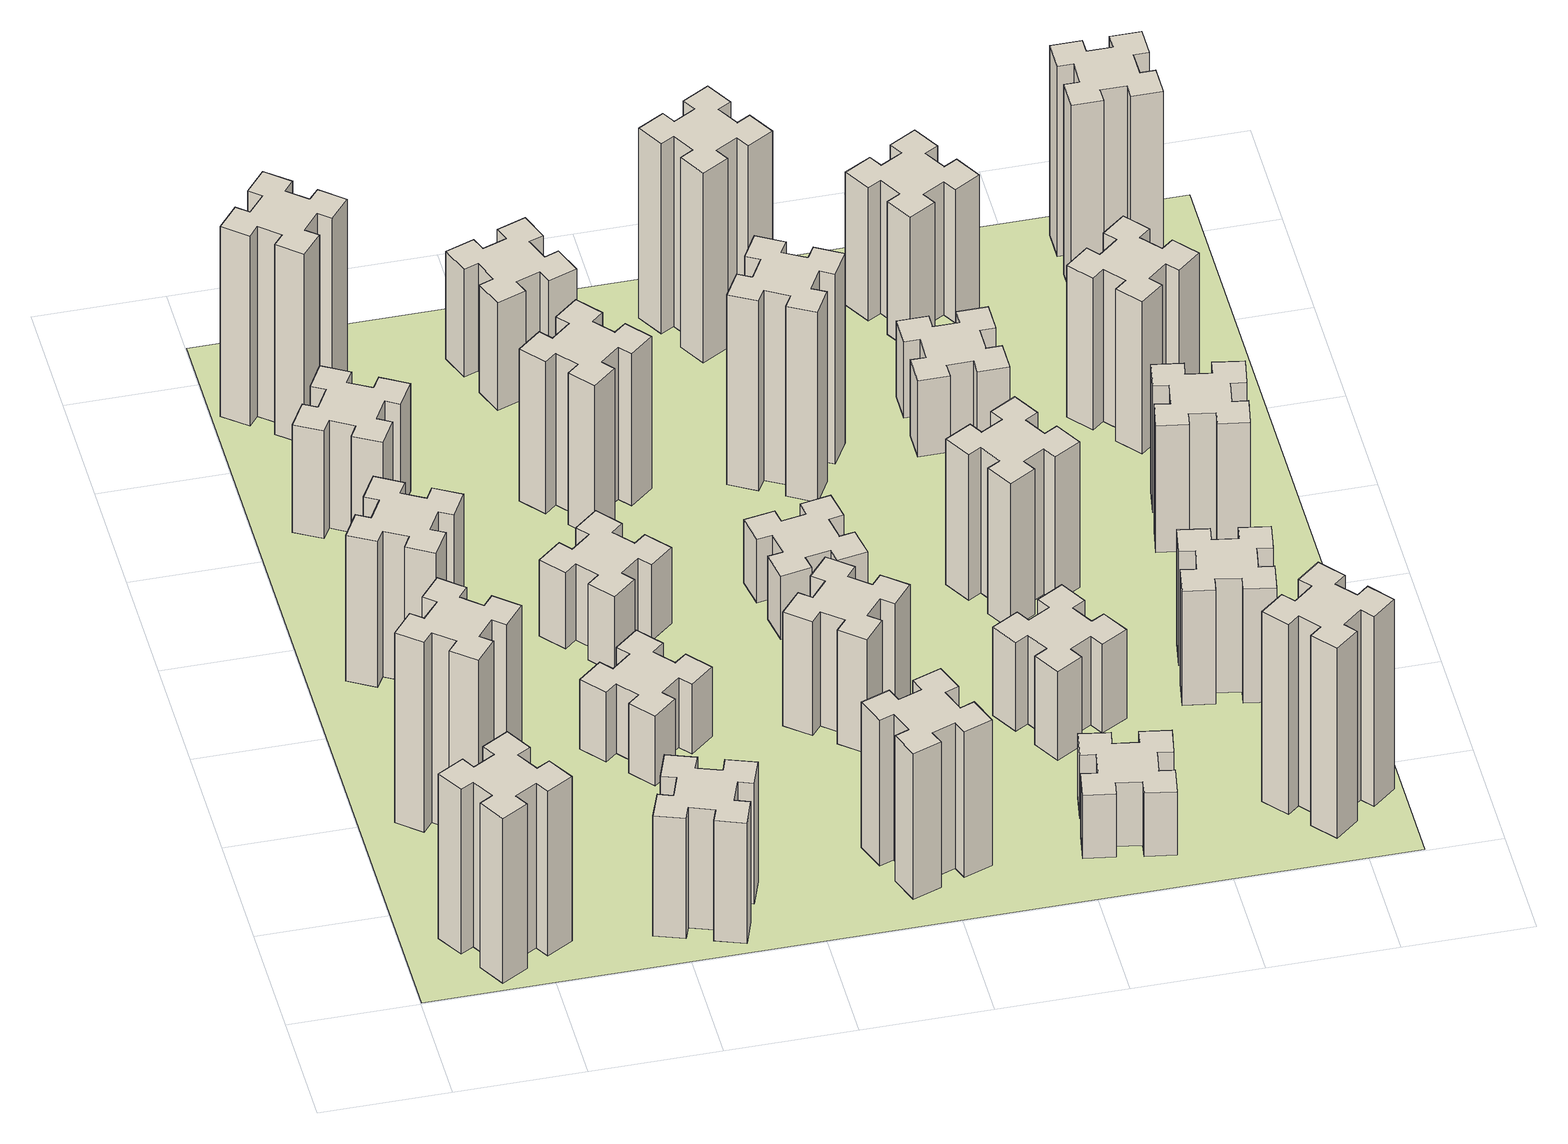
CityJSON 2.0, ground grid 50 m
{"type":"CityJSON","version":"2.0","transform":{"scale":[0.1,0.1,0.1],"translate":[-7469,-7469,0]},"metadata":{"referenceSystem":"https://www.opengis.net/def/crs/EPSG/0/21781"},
"CityObjects":{
"building1":{"type":"Building","attributes":{"class":"1000","function":"1000","usage":"1000","yearOfConstruction":2016,"roofType":"1000","measuredHeight":78,"storeysAboveGround":30,"storeysBelowGround":0},"geometry":[{"type":"Solid","lod":"1","boundaries":[[[[0,1,2,3,4,5,6,7,8,9,10,11,12,13,14,15,16,17,18,19]],[[17,16,20,21]],[[16,15,22,20]],[[15,14,23,22]],[[14,13,24,23]],[[13,12,25,24]],[[12,11,26,25]],[[11,10,27,26]],[[10,9,28,27]],[[9,8,29,28]],[[8,7,30,29]],[[7,6,31,30]],[[6,5,32,31]],[[5,4,33,32]],[[4,3,34,33]],[[3,2,35,34]],[[2,1,36,35]],[[1,0,37,36]],[[0,19,38,37]],[[19,18,39,38]],[[18,17,21,39]],[[24,25,26,27,28,29,30,31,32,33,34,35,36,37,38,39,21,20,22,23]]]]}]},
"building2":{"type":"Building","attributes":{"class":"1000","function":"1000","usage":"1000","yearOfConstruction":2016,"roofType":"1000","measuredHeight":90,"storeysAboveGround":30,"storeysBelowGround":0},"geometry":[{"type":"Solid","lod":"1","boundaries":[[[[40,41,42,43,44,45,46,47,48,49,50,51,52,53,54,55,56,57,58,59]],[[57,56,60,61]],[[56,55,62,60]],[[55,54,63,62]],[[54,53,64,63]],[[53,52,65,64]],[[52,51,66,65]],[[51,50,67,66]],[[50,49,68,67]],[[49,48,69,68]],[[48,47,70,69]],[[47,46,71,70]],[[46,45,72,71]],[[45,44,73,72]],[[44,43,74,73]],[[43,42,75,74]],[[42,41,76,75]],[[41,40,77,76]],[[40,59,78,77]],[[59,58,79,78]],[[58,57,61,79]],[[64,65,66,67,68,69,70,71,72,73,74,75,76,77,78,79,61,60,62,63]]]]}]},
"building3":{"type":"Building","attributes":{"class":"1000","function":"1000","usage":"1000","yearOfConstruction":2016,"roofType":"1000","measuredHeight":69,"storeysAboveGround":30,"storeysBelowGround":0},"geometry":[{"type":"Solid","lod":"1","boundaries":[[[[80,81,82,83,84,85,86,87,88,89,90,91,92,93,94,95,96,97,98,99]],[[97,96,100,101]],[[96,95,102,100]],[[95,94,103,102]],[[94,93,104,103]],[[93,92,105,104]],[[92,91,106,105]],[[91,90,107,106]],[[90,89,108,107]],[[89,88,109,108]],[[88,87,110,109]],[[87,86,111,110]],[[86,85,112,111]],[[85,84,113,112]],[[84,83,114,113]],[[83,82,115,114]],[[82,81,116,115]],[[81,80,117,116]],[[80,99,118,117]],[[99,98,119,118]],[[98,97,101,119]],[[104,105,106,107,108,109,110,111,112,113,114,115,116,117,118,119,101,100,102,103]]]]}]},
"building4":{"type":"Building","attributes":{"class":"1000","function":"1000","usage":"1000","yearOfConstruction":2016,"roofType":"1000","measuredHeight":51,"storeysAboveGround":30,"storeysBelowGround":0},"geometry":[{"type":"Solid","lod":"1","boundaries":[[[[120,121,122,123,124,125,126,127,128,129,130,131,132,133,134,135,136,137,138,139]],[[137,136,140,141]],[[136,135,142,140]],[[135,134,143,142]],[[134,133,144,143]],[[133,132,145,144]],[[132,131,146,145]],[[131,130,147,146]],[[130,129,148,147]],[[129,128,149,148]],[[128,127,150,149]],[[127,126,151,150]],[[126,125,152,151]],[[125,124,153,152]],[[124,123,154,153]],[[123,122,155,154]],[[122,121,156,155]],[[121,120,157,156]],[[120,139,158,157]],[[139,138,159,158]],[[138,137,141,159]],[[144,145,146,147,148,149,150,151,152,153,154,155,156,157,158,159,141,140,142,143]]]]}]},
"building5":{"type":"Building","attributes":{"class":"1000","function":"1000","usage":"1000","yearOfConstruction":2016,"roofType":"1000","measuredHeight":57,"storeysAboveGround":30,"storeysBelowGround":0},"geometry":[{"type":"Solid","lod":"1","boundaries":[[[[160,161,162,163,164,165,166,167,168,169,170,171,172,173,174,175,176,177,178,179]],[[177,176,180,181]],[[176,175,182,180]],[[175,174,183,182]],[[174,173,184,183]],[[173,172,185,184]],[[172,171,186,185]],[[171,170,187,186]],[[170,169,188,187]],[[169,168,189,188]],[[168,167,190,189]],[[167,166,191,190]],[[166,165,192,191]],[[165,164,193,192]],[[164,163,194,193]],[[163,162,195,194]],[[162,161,196,195]],[[161,160,197,196]],[[160,179,198,197]],[[179,178,199,198]],[[178,177,181,199]],[[184,185,186,187,188,189,190,191,192,193,194,195,196,197,198,199,181,180,182,183]]]]}]},
"building6":{"type":"Building","attributes":{"class":"1000","function":"1000","usage":"1000","yearOfConstruction":2016,"roofType":"1000","measuredHeight":90,"storeysAboveGround":30,"storeysBelowGround":0},"geometry":[{"type":"Solid","lod":"1","boundaries":[[[[200,201,202,203,204,205,206,207,208,209,210,211,212,213,214,215,216,217,218,219]],[[217,216,220,221]],[[216,215,222,220]],[[215,214,223,222]],[[214,213,224,223]],[[213,212,225,224]],[[212,211,226,225]],[[211,210,227,226]],[[210,209,228,227]],[[209,208,229,228]],[[208,207,230,229]],[[207,206,231,230]],[[206,205,232,231]],[[205,204,233,232]],[[204,203,234,233]],[[203,202,235,234]],[[202,201,236,235]],[[201,200,237,236]],[[200,219,238,237]],[[219,218,239,238]],[[218,217,221,239]],[[224,225,226,227,228,229,230,231,232,233,234,235,236,237,238,239,221,220,222,223]]]]}]},
"building7":{"type":"Building","attributes":{"class":"1000","function":"1000","usage":"1000","yearOfConstruction":2016,"roofType":"1000","measuredHeight":33,"storeysAboveGround":30,"storeysBelowGround":0},"geometry":[{"type":"Solid","lod":"1","boundaries":[[[[240,241,242,243,244,245,246,247,248,249,250,251,252,253,254,255,256,257,258,259]],[[257,256,260,261]],[[256,255,262,260]],[[255,254,263,262]],[[254,253,264,263]],[[253,252,265,264]],[[252,251,266,265]],[[251,250,267,266]],[[250,249,268,267]],[[249,248,269,268]],[[248,247,270,269]],[[247,246,271,270]],[[246,245,272,271]],[[245,244,273,272]],[[244,243,274,273]],[[243,242,275,274]],[[242,241,276,275]],[[241,240,277,276]],[[240,259,278,277]],[[259,258,279,278]],[[258,257,261,279]],[[264,265,266,267,268,269,270,271,272,273,274,275,276,277,278,279,261,260,262,263]]]]}]},
"building8":{"type":"Building","attributes":{"class":"1000","function":"1000","usage":"1000","yearOfConstruction":2016,"roofType":"1000","measuredHeight":36,"storeysAboveGround":30,"storeysBelowGround":0},"geometry":[{"type":"Solid","lod":"1","boundaries":[[[[280,281,282,283,284,285,286,287,288,289,290,291,292,293,294,295,296,297,298,299]],[[297,296,300,301]],[[296,295,302,300]],[[295,294,303,302]],[[294,293,304,303]],[[293,292,305,304]],[[292,291,306,305]],[[291,290,307,306]],[[290,289,308,307]],[[289,288,309,308]],[[288,287,310,309]],[[287,286,311,310]],[[286,285,312,311]],[[285,284,313,312]],[[284,283,314,313]],[[283,282,315,314]],[[282,281,316,315]],[[281,280,317,316]],[[280,299,318,317]],[[299,298,319,318]],[[298,297,301,319]],[[304,305,306,307,308,309,310,311,312,313,314,315,316,317,318,319,301,300,302,303]]]]}]},
"building9":{"type":"Building","attributes":{"class":"1000","function":"1000","usage":"1000","yearOfConstruction":2016,"roofType":"1000","measuredHeight":72,"storeysAboveGround":30,"storeysBelowGround":0},"geometry":[{"type":"Solid","lod":"1","boundaries":[[[[320,321,322,323,324,325,326,327,328,329,330,331,332,333,334,335,336,337,338,339]],[[337,336,340,341]],[[336,335,342,340]],[[335,334,343,342]],[[334,333,344,343]],[[333,332,345,344]],[[332,331,346,345]],[[331,330,347,346]],[[330,329,348,347]],[[329,328,349,348]],[[328,327,350,349]],[[327,326,351,350]],[[326,325,352,351]],[[325,324,353,352]],[[324,323,354,353]],[[323,322,355,354]],[[322,321,356,355]],[[321,320,357,356]],[[320,339,358,357]],[[339,338,359,358]],[[338,337,341,359]],[[344,345,346,347,348,349,350,351,352,353,354,355,356,357,358,359,341,340,342,343]]]]}]},
"building10":{"type":"Building","attributes":{"class":"1000","function":"1000","usage":"1000","yearOfConstruction":2016,"roofType":"1000","measuredHeight":69,"storeysAboveGround":30,"storeysBelowGround":0},"geometry":[{"type":"Solid","lod":"1","boundaries":[[[[360,361,362,363,364,365,366,367,368,369,370,371,372,373,374,375,376,377,378,379]],[[377,376,380,381]],[[376,375,382,380]],[[375,374,383,382]],[[374,373,384,383]],[[373,372,385,384]],[[372,371,386,385]],[[371,370,387,386]],[[370,369,388,387]],[[369,368,389,388]],[[368,367,390,389]],[[367,366,391,390]],[[366,365,392,391]],[[365,364,393,392]],[[364,363,394,393]],[[363,362,395,394]],[[362,361,396,395]],[[361,360,397,396]],[[360,379,398,397]],[[379,378,399,398]],[[378,377,381,399]],[[384,385,386,387,388,389,390,391,392,393,394,395,396,397,398,399,381,380,382,383]]]]}]},
"building11":{"type":"Building","attributes":{"class":"1000","function":"1000","usage":"1000","yearOfConstruction":2016,"roofType":"1000","measuredHeight":51,"storeysAboveGround":30,"storeysBelowGround":0},"geometry":[{"type":"Solid","lod":"1","boundaries":[[[[400,401,402,403,404,405,406,407,408,409,410,411,412,413,414,415,416,417,418,419]],[[417,416,420,421]],[[416,415,422,420]],[[415,414,423,422]],[[414,413,424,423]],[[413,412,425,424]],[[412,411,426,425]],[[411,410,427,426]],[[410,409,428,427]],[[409,408,429,428]],[[408,407,430,429]],[[407,406,431,430]],[[406,405,432,431]],[[405,404,433,432]],[[404,403,434,433]],[[403,402,435,434]],[[402,401,436,435]],[[401,400,437,436]],[[400,419,438,437]],[[419,418,439,438]],[[418,417,421,439]],[[424,425,426,427,428,429,430,431,432,433,434,435,436,437,438,439,421,420,422,423]]]]}]},
"building12":{"type":"Building","attributes":{"class":"1000","function":"1000","usage":"1000","yearOfConstruction":2016,"roofType":"1000","measuredHeight":54,"storeysAboveGround":30,"storeysBelowGround":0},"geometry":[{"type":"Solid","lod":"1","boundaries":[[[[440,441,442,443,444,445,446,447,448,449,450,451,452,453,454,455,456,457,458,459]],[[457,456,460,461]],[[456,455,462,460]],[[455,454,463,462]],[[454,453,464,463]],[[453,452,465,464]],[[452,451,466,465]],[[451,450,467,466]],[[450,449,468,467]],[[449,448,469,468]],[[448,447,470,469]],[[447,446,471,470]],[[446,445,472,471]],[[445,444,473,472]],[[444,443,474,473]],[[443,442,475,474]],[[442,441,476,475]],[[441,440,477,476]],[[440,459,478,477]],[[459,458,479,478]],[[458,457,461,479]],[[464,465,466,467,468,469,470,471,472,473,474,475,476,477,478,479,461,460,462,463]]]]}]},
"building13":{"type":"Building","attributes":{"class":"1000","function":"1000","usage":"1000","yearOfConstruction":2016,"roofType":"1000","measuredHeight":30,"storeysAboveGround":30,"storeysBelowGround":0},"geometry":[{"type":"Solid","lod":"1","boundaries":[[[[480,481,482,483,484,485,486,487,488,489,490,491,492,493,494,495,496,497,498,499]],[[497,496,500,501]],[[496,495,502,500]],[[495,494,503,502]],[[494,493,504,503]],[[493,492,505,504]],[[492,491,506,505]],[[491,490,507,506]],[[490,489,508,507]],[[489,488,509,508]],[[488,487,510,509]],[[487,486,511,510]],[[486,485,512,511]],[[485,484,513,512]],[[484,483,514,513]],[[483,482,515,514]],[[482,481,516,515]],[[481,480,517,516]],[[480,499,518,517]],[[499,498,519,518]],[[498,497,501,519]],[[504,505,506,507,508,509,510,511,512,513,514,515,516,517,518,519,501,500,502,503]]]]}]},
"building14":{"type":"Building","attributes":{"class":"1000","function":"1000","usage":"1000","yearOfConstruction":2016,"roofType":"1000","measuredHeight":90,"storeysAboveGround":30,"storeysBelowGround":0},"geometry":[{"type":"Solid","lod":"1","boundaries":[[[[520,521,522,523,524,525,526,527,528,529,530,531,532,533,534,535,536,537,538,539]],[[537,536,540,541]],[[536,535,542,540]],[[535,534,543,542]],[[534,533,544,543]],[[533,532,545,544]],[[532,531,546,545]],[[531,530,547,546]],[[530,529,548,547]],[[529,528,549,548]],[[528,527,550,549]],[[527,526,551,550]],[[526,525,552,551]],[[525,524,553,552]],[[524,523,554,553]],[[523,522,555,554]],[[522,521,556,555]],[[521,520,557,556]],[[520,539,558,557]],[[539,538,559,558]],[[538,537,541,559]],[[544,545,546,547,548,549,550,551,552,553,554,555,556,557,558,559,541,540,542,543]]]]}]},
"building15":{"type":"Building","attributes":{"class":"1000","function":"1000","usage":"1000","yearOfConstruction":2016,"roofType":"1000","measuredHeight":30,"storeysAboveGround":30,"storeysBelowGround":0},"geometry":[{"type":"Solid","lod":"1","boundaries":[[[[560,561,562,563,564,565,566,567,568,569,570,571,572,573,574,575,576,577,578,579]],[[577,576,580,581]],[[576,575,582,580]],[[575,574,583,582]],[[574,573,584,583]],[[573,572,585,584]],[[572,571,586,585]],[[571,570,587,586]],[[570,569,588,587]],[[569,568,589,588]],[[568,567,590,589]],[[567,566,591,590]],[[566,565,592,591]],[[565,564,593,592]],[[564,563,594,593]],[[563,562,595,594]],[[562,561,596,595]],[[561,560,597,596]],[[560,579,598,597]],[[579,578,599,598]],[[578,577,581,599]],[[584,585,586,587,588,589,590,591,592,593,594,595,596,597,598,599,581,580,582,583]]]]}]},
"building16":{"type":"Building","attributes":{"class":"1000","function":"1000","usage":"1000","yearOfConstruction":2016,"roofType":"1000","measuredHeight":90,"storeysAboveGround":30,"storeysBelowGround":0},"geometry":[{"type":"Solid","lod":"1","boundaries":[[[[600,601,602,603,604,605,606,607,608,609,610,611,612,613,614,615,616,617,618,619]],[[617,616,620,621]],[[616,615,622,620]],[[615,614,623,622]],[[614,613,624,623]],[[613,612,625,624]],[[612,611,626,625]],[[611,610,627,626]],[[610,609,628,627]],[[609,608,629,628]],[[608,607,630,629]],[[607,606,631,630]],[[606,605,632,631]],[[605,604,633,632]],[[604,603,634,633]],[[603,602,635,634]],[[602,601,636,635]],[[601,600,637,636]],[[600,619,638,637]],[[619,618,639,638]],[[618,617,621,639]],[[624,625,626,627,628,629,630,631,632,633,634,635,636,637,638,639,621,620,622,623]]]]}]},
"building17":{"type":"Building","attributes":{"class":"1000","function":"1000","usage":"1000","yearOfConstruction":2016,"roofType":"1000","measuredHeight":42,"storeysAboveGround":30,"storeysBelowGround":0},"geometry":[{"type":"Solid","lod":"1","boundaries":[[[[640,641,642,643,644,645,646,647,648,649,650,651,652,653,654,655,656,657,658,659]],[[657,656,660,661]],[[656,655,662,660]],[[655,654,663,662]],[[654,653,664,663]],[[653,652,665,664]],[[652,651,666,665]],[[651,650,667,666]],[[650,649,668,667]],[[649,648,669,668]],[[648,647,670,669]],[[647,646,671,670]],[[646,645,672,671]],[[645,644,673,672]],[[644,643,674,673]],[[643,642,675,674]],[[642,641,676,675]],[[641,640,677,676]],[[640,659,678,677]],[[659,658,679,678]],[[658,657,661,679]],[[664,665,666,667,668,669,670,671,672,673,674,675,676,677,678,679,661,660,662,663]]]]}]},
"building18":{"type":"Building","attributes":{"class":"1000","function":"1000","usage":"1000","yearOfConstruction":2016,"roofType":"1000","measuredHeight":69,"storeysAboveGround":30,"storeysBelowGround":0},"geometry":[{"type":"Solid","lod":"1","boundaries":[[[[680,681,682,683,684,685,686,687,688,689,690,691,692,693,694,695,696,697,698,699]],[[697,696,700,701]],[[696,695,702,700]],[[695,694,703,702]],[[694,693,704,703]],[[693,692,705,704]],[[692,691,706,705]],[[691,690,707,706]],[[690,689,708,707]],[[689,688,709,708]],[[688,687,710,709]],[[687,686,711,710]],[[686,685,712,711]],[[685,684,713,712]],[[684,683,714,713]],[[683,682,715,714]],[[682,681,716,715]],[[681,680,717,716]],[[680,699,718,717]],[[699,698,719,718]],[[698,697,701,719]],[[704,705,706,707,708,709,710,711,712,713,714,715,716,717,718,719,701,700,702,703]]]]}]},
"building19":{"type":"Building","attributes":{"class":"1000","function":"1000","usage":"1000","yearOfConstruction":2016,"roofType":"1000","measuredHeight":36,"storeysAboveGround":30,"storeysBelowGround":0},"geometry":[{"type":"Solid","lod":"1","boundaries":[[[[720,721,722,723,724,725,726,727,728,729,730,731,732,733,734,735,736,737,738,739]],[[737,736,740,741]],[[736,735,742,740]],[[735,734,743,742]],[[734,733,744,743]],[[733,732,745,744]],[[732,731,746,745]],[[731,730,747,746]],[[730,729,748,747]],[[729,728,749,748]],[[728,727,750,749]],[[727,726,751,750]],[[726,725,752,751]],[[725,724,753,752]],[[724,723,754,753]],[[723,722,755,754]],[[722,721,756,755]],[[721,720,757,756]],[[720,739,758,757]],[[739,738,759,758]],[[738,737,741,759]],[[744,745,746,747,748,749,750,751,752,753,754,755,756,757,758,759,741,740,742,743]]]]}]},
"building20":{"type":"Building","attributes":{"class":"1000","function":"1000","usage":"1000","yearOfConstruction":2016,"roofType":"1000","measuredHeight":90,"storeysAboveGround":30,"storeysBelowGround":0},"geometry":[{"type":"Solid","lod":"1","boundaries":[[[[760,761,762,763,764,765,766,767,768,769,770,771,772,773,774,775,776,777,778,779]],[[777,776,780,781]],[[776,775,782,780]],[[775,774,783,782]],[[774,773,784,783]],[[773,772,785,784]],[[772,771,786,785]],[[771,770,787,786]],[[770,769,788,787]],[[769,768,789,788]],[[768,767,790,789]],[[767,766,791,790]],[[766,765,792,791]],[[765,764,793,792]],[[764,763,794,793]],[[763,762,795,794]],[[762,761,796,795]],[[761,760,797,796]],[[760,779,798,797]],[[779,778,799,798]],[[778,777,781,799]],[[784,785,786,787,788,789,790,791,792,793,794,795,796,797,798,799,781,780,782,783]]]]}]},
"building21":{"type":"Building","attributes":{"class":"1000","function":"1000","usage":"1000","yearOfConstruction":2016,"roofType":"1000","measuredHeight":54,"storeysAboveGround":30,"storeysBelowGround":0},"geometry":[{"type":"Solid","lod":"1","boundaries":[[[[800,801,802,803,804,805,806,807,808,809,810,811,812,813,814,815,816,817,818,819]],[[817,816,820,821]],[[816,815,822,820]],[[815,814,823,822]],[[814,813,824,823]],[[813,812,825,824]],[[812,811,826,825]],[[811,810,827,826]],[[810,809,828,827]],[[809,808,829,828]],[[808,807,830,829]],[[807,806,831,830]],[[806,805,832,831]],[[805,804,833,832]],[[804,803,834,833]],[[803,802,835,834]],[[802,801,836,835]],[[801,800,837,836]],[[800,819,838,837]],[[819,818,839,838]],[[818,817,821,839]],[[824,825,826,827,828,829,830,831,832,833,834,835,836,837,838,839,821,820,822,823]]]]}]},
"building22":{"type":"Building","attributes":{"class":"1000","function":"1000","usage":"1000","yearOfConstruction":2016,"roofType":"1000","measuredHeight":63,"storeysAboveGround":30,"storeysBelowGround":0},"geometry":[{"type":"Solid","lod":"1","boundaries":[[[[840,841,842,843,844,845,846,847,848,849,850,851,852,853,854,855,856,857,858,859]],[[857,856,860,861]],[[856,855,862,860]],[[855,854,863,862]],[[854,853,864,863]],[[853,852,865,864]],[[852,851,866,865]],[[851,850,867,866]],[[850,849,868,867]],[[849,848,869,868]],[[848,847,870,869]],[[847,846,871,870]],[[846,845,872,871]],[[845,844,873,872]],[[844,843,874,873]],[[843,842,875,874]],[[842,841,876,875]],[[841,840,877,876]],[[840,859,878,877]],[[859,858,879,878]],[[858,857,861,879]],[[864,865,866,867,868,869,870,871,872,873,874,875,876,877,878,879,861,860,862,863]]]]}]},
"building23":{"type":"Building","attributes":{"class":"1000","function":"1000","usage":"1000","yearOfConstruction":2016,"roofType":"1000","measuredHeight":60,"storeysAboveGround":30,"storeysBelowGround":0},"geometry":[{"type":"Solid","lod":"1","boundaries":[[[[880,881,882,883,884,885,886,887,888,889,890,891,892,893,894,895,896,897,898,899]],[[897,896,900,901]],[[896,895,902,900]],[[895,894,903,902]],[[894,893,904,903]],[[893,892,905,904]],[[892,891,906,905]],[[891,890,907,906]],[[890,889,908,907]],[[889,888,909,908]],[[888,887,910,909]],[[887,886,911,910]],[[886,885,912,911]],[[885,884,913,912]],[[884,883,914,913]],[[883,882,915,914]],[[882,881,916,915]],[[881,880,917,916]],[[880,899,918,917]],[[899,898,919,918]],[[898,897,901,919]],[[904,905,906,907,908,909,910,911,912,913,914,915,916,917,918,919,901,900,902,903]]]]}]},
"building24":{"type":"Building","attributes":{"class":"1000","function":"1000","usage":"1000","yearOfConstruction":2016,"roofType":"1000","measuredHeight":72,"storeysAboveGround":30,"storeysBelowGround":0},"geometry":[{"type":"Solid","lod":"1","boundaries":[[[[920,921,922,923,924,925,926,927,928,929,930,931,932,933,934,935,936,937,938,939]],[[937,936,940,941]],[[936,935,942,940]],[[935,934,943,942]],[[934,933,944,943]],[[933,932,945,944]],[[932,931,946,945]],[[931,930,947,946]],[[930,929,948,947]],[[929,928,949,948]],[[928,927,950,949]],[[927,926,951,950]],[[926,925,952,951]],[[925,924,953,952]],[[924,923,954,953]],[[923,922,955,954]],[[922,921,956,955]],[[921,920,957,956]],[[920,939,958,957]],[[939,938,959,958]],[[938,937,941,959]],[[944,945,946,947,948,949,950,951,952,953,954,955,956,957,958,959,941,940,942,943]]]]}]},
"building25":{"type":"Building","attributes":{"class":"1000","function":"1000","usage":"1000","yearOfConstruction":2016,"roofType":"1000","measuredHeight":90,"storeysAboveGround":30,"storeysBelowGround":0},"geometry":[{"type":"Solid","lod":"1","boundaries":[[[[960,961,962,963,964,965,966,967,968,969,970,971,972,973,974,975,976,977,978,979]],[[977,976,980,981]],[[976,975,982,980]],[[975,974,983,982]],[[974,973,984,983]],[[973,972,985,984]],[[972,971,986,985]],[[971,970,987,986]],[[970,969,988,987]],[[969,968,989,988]],[[968,967,990,989]],[[967,966,991,990]],[[966,965,992,991]],[[965,964,993,992]],[[964,963,994,993]],[[963,962,995,994]],[[962,961,996,995]],[[961,960,997,996]],[[960,979,998,997]],[[979,978,999,998]],[[978,977,981,999]],[[984,985,986,987,988,989,990,991,992,993,994,995,996,997,998,999,981,980,982,983]]]]}]},
"landuse1":{"type":"LandUse","attributes":{"name":"plot1","function":"1010"},"geometry":[{"type":"MultiSurface","lod":"1","boundaries":[[[1000,1001,1002,1003]]]}]}
},
"vertices":[
[255,264,0],[305,177,0],[253,147,0],[313,43,0],[417,103,0],[387,155,0],[474,205,0],[504,153,0],[608,213,0],[548,317,0],[496,287,0],[446,374,0],[498,404,0],[438,508,0],[334,448,0],[364,396,0],[277,346,0],[247,398,0],[143,338,0],[203,234,0],[277,346,780],[247,398,780],[364,396,780],[334,448,780],[438,508,780],[498,404,780],[446,374,780],[496,287,780],[548,317,780],[608,213,780],[504,153,780],[474,205,780],[387,155,780],[417,103,780],[313,43,780],[253,147,780],[305,177,780],[255,264,780],[203,234,780],[143,338,780],
[484,1067,0],[408,1132,0],[446,1178,0],[354,1255,0],[277,1163,0],[323,1124,0],[259,1048,0],[213,1086,0],[136,994,0],[228,917,0],[266,963,0],[343,899,0],[304,853,0],[396,776,0],[473,868,0],[427,906,0],[492,983,0],[538,944,0],[615,1036,0],[523,1113,0],[492,983,900],[538,944,900],[427,906,900],[473,868,900],[396,776,900],[304,853,900],[343,899,900],[266,963,900],[228,917,900],[136,994,900],[213,1086,900],[259,1048,900],[323,1124,900],[277,1163,900],[354,1255,900],[446,1178,900],[408,1132,900],[484,1067,900],[523,1113,900],[615,1036,900],
[474,1926,0],[387,1976,0],[417,2028,0],[313,2088,0],[253,1984,0],[305,1954,0],[255,1867,0],[203,1897,0],[143,1793,0],[247,1733,0],[277,1785,0],[364,1735,0],[334,1683,0],[438,1623,0],[498,1727,0],[446,1757,0],[496,1844,0],[548,1814,0],[608,1918,0],[504,1978,0],[496,1844,690],[548,1814,690],[446,1757,690],[498,1727,690],[438,1623,690],[334,1683,690],[364,1735,690],[277,1785,690],[247,1733,690],[143,1793,690],[203,1897,690],[255,1867,690],[305,1954,690],[253,1984,690],[313,2088,690],[417,2028,690],[387,1976,690],[474,1926,690],[504,1978,690],[608,1918,690],
[446,2597,0],[496,2684,0],[548,2654,0],[608,2758,0],[504,2818,0],[474,2766,0],[387,2816,0],[417,2868,0],[313,2928,0],[253,2824,0],[305,2794,0],[255,2707,0],[203,2737,0],[143,2633,0],[247,2573,0],[277,2625,0],[364,2575,0],[334,2523,0],[438,2463,0],[498,2567,0],[364,2575,510],[334,2523,510],[277,2625,510],[247,2573,510],[143,2633,510],[203,2737,510],[255,2707,510],[305,2794,510],[253,2824,510],[313,2928,510],[417,2868,510],[387,2816,510],[474,2766,510],[504,2818,510],[608,2758,510],[548,2654,510],[496,2684,510],[446,2597,510],[498,2567,510],[438,2463,510],
[1029,360,0],[995,266,0],[939,287,0],[897,174,0],[1010,133,0],[1031,189,0],[1125,155,0],[1104,99,0],[1217,57,0],[1258,170,0],[1202,191,0],[1236,285,0],[1292,264,0],[1333,377,0],[1220,418,0],[1200,362,0],[1106,396,0],[1127,452,0],[1014,493,0],[973,380,0],[1106,396,570],[1127,452,570],[1200,362,570],[1220,418,570],[1333,377,570],[1292,264,570],[1236,285,570],[1202,191,570],[1258,170,570],[1217,57,570],[1104,99,570],[1125,155,570],[1031,189,570],[1010,133,570],[897,174,570],[939,287,570],[995,266,570],[1029,360,570],[973,380,570],[1014,493,570],
[384,3387,0],[308,3452,0],[346,3498,0],[254,3575,0],[177,3483,0],[223,3444,0],[159,3368,0],[113,3406,0],[36,3314,0],[128,3237,0],[166,3283,0],[243,3219,0],[204,3173,0],[296,3096,0],[373,3188,0],[327,3226,0],[392,3303,0],[438,3264,0],[515,3356,0],[423,3433,0],[392,3303,900],[438,3264,900],[327,3226,900],[373,3188,900],[296,3096,900],[204,3173,900],[243,3219,900],[166,3283,900],[128,3237,900],[36,3314,900],[113,3406,900],[159,3368,900],[223,3444,900],[177,3483,900],[254,3575,900],[346,3498,900],[308,3452,900],[384,3387,900],[423,3433,900],[515,3356,900],
[1083,1332,0],[1006,1267,0],[968,1313,0],[876,1236,0],[953,1144,0],[999,1183,0],[1063,1106,0],[1017,1068,0],[1094,976,0],[1186,1053,0],[1148,1099,0],[1224,1163,0],[1263,1117,0],[1355,1194,0],[1278,1286,0],[1232,1248,0],[1167,1324,0],[1213,1363,0],[1136,1455,0],[1044,1378,0],[1167,1324,330],[1213,1363,330],[1232,1248,330],[1278,1286,330],[1355,1194,330],[1263,1117,330],[1224,1163,330],[1148,1099,330],[1186,1053,330],[1094,976,330],[1017,1068,330],[1063,1106,330],[999,1183,330],[953,1144,330],[876,1236,330],[968,1313,330],[1006,1267,330],[1083,1332,330],[1044,1378,330],[1136,1455,330],
[1083,1972,0],[1006,1907,0],[968,1953,0],[876,1876,0],[953,1784,0],[999,1823,0],[1063,1746,0],[1017,1708,0],[1094,1616,0],[1186,1693,0],[1148,1739,0],[1224,1803,0],[1263,1757,0],[1355,1834,0],[1278,1926,0],[1232,1888,0],[1167,1964,0],[1213,2003,0],[1136,2095,0],[1044,2018,0],[1167,1964,360],[1213,2003,360],[1232,1888,360],[1278,1926,360],[1355,1834,360],[1263,1757,360],[1224,1803,360],[1148,1739,360],[1186,1693,360],[1094,1616,360],[1017,1708,360],[1063,1746,360],[999,1823,360],[953,1784,360],[876,1876,360],[968,1953,360],[1006,1907,360],[1083,1972,360],[1044,2018,360],[1136,2095,360],
[1099,2563,0],[1163,2486,0],[1117,2448,0],[1194,2356,0],[1286,2433,0],[1248,2479,0],[1324,2543,0],[1363,2497,0],[1455,2574,0],[1378,2666,0],[1332,2628,0],[1267,2704,0],[1313,2743,0],[1236,2835,0],[1144,2758,0],[1183,2712,0],[1106,2647,0],[1068,2693,0],[976,2616,0],[1053,2524,0],[1106,2647,720],[1068,2693,720],[1183,2712,720],[1144,2758,720],[1236,2835,720],[1313,2743,720],[1267,2704,720],[1332,2628,720],[1378,2666,720],[1455,2574,720],[1363,2497,720],[1324,2543,720],[1248,2479,720],[1286,2433,720],[1194,2356,720],[1117,2448,720],[1163,2486,720],[1099,2563,720],[1053,2524,720],[976,2616,720],
[1965,496,0],[1871,462,0],[1850,518,0],[1737,477,0],[1779,364,0],[1835,385,0],[1869,291,0],[1813,270,0],[1854,157,0],[1967,199,0],[1946,255,0],[2040,289,0],[2060,233,0],[2173,274,0],[2132,387,0],[2076,366,0],[2042,460,0],[2098,480,0],[2057,593,0],[1944,552,0],[2042,460,690],[2098,480,690],[2076,366,690],[2132,387,690],[2173,274,690],[2060,233,690],[2040,289,690],[1946,255,690],[1967,199,690],[1854,157,690],[1813,270,690],[1869,291,690],[1835,385,690],[1779,364,690],[1737,477,690],[1850,518,690],[1871,462,690],[1965,496,690],[1944,552,690],[2057,593,690],
[1125,3456,0],[1031,3422,0],[1010,3478,0],[897,3437,0],[939,3324,0],[995,3345,0],[1029,3251,0],[973,3230,0],[1014,3117,0],[1127,3159,0],[1106,3215,0],[1200,3249,0],[1220,3193,0],[1333,3234,0],[1292,3347,0],[1236,3326,0],[1202,3420,0],[1258,3440,0],[1217,3553,0],[1104,3512,0],[1202,3420,510],[1258,3440,510],[1236,3326,510],[1292,3347,510],[1333,3234,510],[1220,3193,510],[1200,3249,510],[1106,3215,510],[1127,3159,510],[1014,3117,510],[973,3230,510],[1029,3251,510],[995,3345,510],[939,3324,510],[897,3437,510],[1010,3478,510],[1031,3422,510],[1125,3456,510],[1104,3512,510],[1217,3553,510],
[1746,1163,0],[1823,1099,0],[1784,1053,0],[1876,976,0],[1953,1068,0],[1907,1106,0],[1972,1183,0],[2018,1144,0],[2095,1236,0],[2003,1313,0],[1964,1267,0],[1888,1332,0],[1926,1378,0],[1834,1455,0],[1757,1363,0],[1803,1324,0],[1739,1248,0],[1693,1286,0],[1616,1194,0],[1708,1117,0],[1739,1248,540],[1693,1286,540],[1803,1324,540],[1757,1363,540],[1834,1455,540],[1926,1378,540],[1888,1332,540],[1964,1267,540],[2003,1313,540],[2095,1236,540],[2018,1144,540],[1972,1183,540],[1907,1106,540],[1953,1068,540],[1876,976,540],[1784,1053,540],[1823,1099,540],[1746,1163,540],[1708,1117,540],[1616,1194,540],
[1885,1972,0],[1787,1955,0],[1777,2014,0],[1658,1993,0],[1679,1875,0],[1738,1885,0],[1756,1787,0],[1697,1777,0],[1717,1658,0],[1836,1679,0],[1825,1738,0],[1924,1756,0],[1934,1697,0],[2052,1717,0],[2031,1836,0],[1972,1825,0],[1955,1924,0],[2014,1934,0],[1993,2052,0],[1875,2031,0],[1955,1924,300],[2014,1934,300],[1972,1825,300],[2031,1836,300],[2052,1717,300],[1934,1697,300],[1924,1756,300],[1825,1738,300],[1836,1679,300],[1717,1658,300],[1697,1777,300],[1756,1787,300],[1738,1885,300],[1679,1875,300],[1658,1993,300],[1777,2014,300],[1787,1955,300],[1885,1972,300],[1875,2031,300],[1993,2052,300],
[2026,2497,0],[2076,2584,0],[2128,2554,0],[2188,2658,0],[2084,2718,0],[2054,2666,0],[1967,2716,0],[1997,2768,0],[1893,2828,0],[1833,2724,0],[1885,2694,0],[1835,2607,0],[1783,2637,0],[1723,2533,0],[1827,2473,0],[1857,2525,0],[1944,2475,0],[1914,2423,0],[2018,2363,0],[2078,2467,0],[1944,2475,900],[1914,2423,900],[1857,2525,900],[1827,2473,900],[1723,2533,900],[1783,2637,900],[1835,2607,900],[1885,2694,900],[1833,2724,900],[1893,2828,900],[1997,2768,900],[1967,2716,900],[2054,2666,900],[2084,2718,900],[2188,2658,900],[2128,2554,900],[2076,2584,900],[2026,2497,900],[2078,2467,900],[2018,2363,900],
[2596,444,0],[2578,345,0],[2519,356,0],[2498,237,0],[2617,217,0],[2627,276,0],[2725,258,0],[2715,199,0],[2833,178,0],[2854,297,0],[2795,307,0],[2812,405,0],[2871,395,0],[2892,513,0],[2774,534,0],[2764,475,0],[2665,492,0],[2676,551,0],[2557,572,0],[2537,454,0],[2665,492,300],[2676,551,300],[2764,475,300],[2774,534,300],[2892,513,300],[2871,395,300],[2812,405,300],[2795,307,300],[2854,297,300],[2833,178,300],[2715,199,300],[2725,258,300],[2627,276,300],[2617,217,300],[2498,237,300],[2519,356,300],[2578,345,300],[2596,444,300],[2537,454,300],[2557,572,300],
[1844,3556,0],[1757,3506,0],[1727,3558,0],[1623,3498,0],[1683,3394,0],[1735,3424,0],[1785,3337,0],[1733,3307,0],[1793,3203,0],[1897,3263,0],[1867,3315,0],[1954,3365,0],[1984,3313,0],[2088,3373,0],[2028,3477,0],[1976,3447,0],[1926,3534,0],[1978,3564,0],[1918,3668,0],[1814,3608,0],[1926,3534,900],[1978,3564,900],[1976,3447,900],[2028,3477,900],[2088,3373,900],[1984,3313,900],[1954,3365,900],[1867,3315,900],[1897,3263,900],[1793,3203,900],[1733,3307,900],[1785,3337,900],[1735,3424,900],[1683,3394,900],[1623,3498,900],[1727,3558,900],[1757,3506,900],[1844,3556,900],[1814,3608,900],[1918,3668,900],
[2716,1027,0],[2666,1114,0],[2718,1144,0],[2658,1248,0],[2554,1188,0],[2584,1136,0],[2497,1086,0],[2467,1138,0],[2363,1078,0],[2423,974,0],[2475,1004,0],[2525,917,0],[2473,887,0],[2533,783,0],[2637,843,0],[2607,895,0],[2694,945,0],[2724,893,0],[2828,953,0],[2768,1057,0],[2694,945,420],[2724,893,420],[2607,895,420],[2637,843,420],[2533,783,420],[2473,887,420],[2525,917,420],[2475,1004,420],[2423,974,420],[2363,1078,420],[2467,1138,420],[2497,1086,420],[2584,1136,420],[2554,1188,420],[2658,1248,420],[2718,1144,420],[2666,1114,420],[2716,1027,420],[2768,1057,420],[2828,953,420],
[2475,1744,0],[2525,1657,0],[2473,1627,0],[2533,1523,0],[2637,1583,0],[2607,1635,0],[2694,1685,0],[2724,1633,0],[2828,1693,0],[2768,1797,0],[2716,1767,0],[2666,1854,0],[2718,1884,0],[2658,1988,0],[2554,1928,0],[2584,1876,0],[2497,1826,0],[2467,1878,0],[2363,1818,0],[2423,1714,0],[2497,1826,690],[2467,1878,690],[2584,1876,690],[2554,1928,690],[2658,1988,690],[2718,1884,690],[2666,1854,690],[2716,1767,690],[2768,1797,690],[2828,1693,690],[2724,1633,690],[2694,1685,690],[2607,1635,690],[2637,1583,690],[2533,1523,690],[2473,1627,690],[2525,1657,690],[2475,1744,690],[2423,1714,690],[2363,1818,690],
[2645,2805,0],[2545,2805,0],[2545,2865,0],[2425,2865,0],[2425,2745,0],[2485,2745,0],[2485,2645,0],[2425,2645,0],[2425,2525,0],[2545,2525,0],[2545,2585,0],[2645,2585,0],[2645,2525,0],[2765,2525,0],[2765,2645,0],[2705,2645,0],[2705,2745,0],[2765,2745,0],[2765,2865,0],[2645,2865,0],[2705,2745,360],[2765,2745,360],[2705,2645,360],[2765,2645,360],[2765,2525,360],[2645,2525,360],[2645,2585,360],[2545,2585,360],[2545,2525,360],[2425,2525,360],[2425,2645,360],[2485,2645,360],[2485,2745,360],[2425,2745,360],[2425,2865,360],[2545,2865,360],[2545,2805,360],[2645,2805,360],[2645,2865,360],[2765,2865,360],
[3468,259,0],[3544,323,0],[3583,277,0],[3675,354,0],[3598,446,0],[3552,408,0],[3487,484,0],[3533,523,0],[3456,615,0],[3364,538,0],[3403,492,0],[3326,427,0],[3288,473,0],[3196,396,0],[3273,304,0],[3319,343,0],[3383,266,0],[3337,228,0],[3414,136,0],[3506,213,0],[3383,266,900],[3337,228,900],[3319,343,900],[3273,304,900],[3196,396,900],[3288,473,900],[3326,427,900],[3403,492,900],[3364,538,900],[3456,615,900],[3533,523,900],[3487,484,900],[3552,408,900],[3598,446,900],[3675,354,900],[3583,277,900],[3544,323,900],[3468,259,900],[3506,213,900],[3414,136,900],
[3167,1016,0],[3265,998,0],[3255,939,0],[3373,918,0],[3394,1037,0],[3335,1047,0],[3352,1145,0],[3411,1135,0],[3432,1253,0],[3314,1274,0],[3304,1215,0],[3205,1232,0],[3216,1291,0],[3097,1312,0],[3077,1194,0],[3136,1184,0],[3118,1085,0],[3059,1096,0],[3038,977,0],[3157,957,0],[3118,1085,540],[3059,1096,540],[3136,1184,540],[3077,1194,540],[3097,1312,540],[3216,1291,540],[3205,1232,540],[3304,1215,540],[3314,1274,540],[3432,1253,540],[3411,1135,540],[3352,1145,540],[3335,1047,540],[3394,1037,540],[3373,918,540],[3255,939,540],[3265,998,540],[3167,1016,540],[3157,957,540],[3038,977,540],
[2716,3347,0],[2666,3434,0],[2718,3464,0],[2658,3568,0],[2554,3508,0],[2584,3456,0],[2497,3406,0],[2467,3458,0],[2363,3398,0],[2423,3294,0],[2475,3324,0],[2525,3237,0],[2473,3207,0],[2533,3103,0],[2637,3163,0],[2607,3215,0],[2694,3265,0],[2724,3213,0],[2828,3273,0],[2768,3377,0],[2694,3265,630],[2724,3213,630],[2607,3215,630],[2637,3163,630],[2533,3103,630],[2473,3207,630],[2525,3237,630],[2475,3324,630],[2423,3294,630],[2363,3398,630],[2467,3458,630],[2497,3406,630],[2584,3456,630],[2554,3508,630],[2658,3568,630],[2718,3464,630],[2666,3434,630],[2716,3347,630],[2768,3377,630],[2828,3273,630],
[3267,1856,0],[3365,1838,0],[3355,1779,0],[3473,1758,0],[3494,1877,0],[3435,1887,0],[3452,1985,0],[3511,1975,0],[3532,2093,0],[3414,2114,0],[3404,2055,0],[3305,2072,0],[3316,2131,0],[3197,2152,0],[3177,2034,0],[3236,2024,0],[3218,1925,0],[3159,1936,0],[3138,1817,0],[3257,1797,0],[3218,1925,600],[3159,1936,600],[3236,2024,600],[3177,2034,600],[3197,2152,600],[3316,2131,600],[3305,2072,600],[3404,2055,600],[3414,2114,600],[3532,2093,600],[3511,1975,600],[3452,1985,600],[3435,1887,600],[3494,1877,600],[3473,1758,600],[3355,1779,600],[3365,1838,600],[3267,1856,600],[3257,1797,600],[3138,1817,600],
[3119,2563,0],[3183,2486,0],[3137,2448,0],[3214,2356,0],[3306,2433,0],[3268,2479,0],[3344,2543,0],[3383,2497,0],[3475,2574,0],[3398,2666,0],[3352,2628,0],[3287,2704,0],[3333,2743,0],[3256,2835,0],[3164,2758,0],[3203,2712,0],[3126,2647,0],[3088,2693,0],[2996,2616,0],[3073,2524,0],[3126,2647,720],[3088,2693,720],[3203,2712,720],[3164,2758,720],[3256,2835,720],[3333,2743,720],[3287,2704,720],[3352,2628,720],[3398,2666,720],[3475,2574,720],[3383,2497,720],[3344,2543,720],[3268,2479,720],[3306,2433,720],[3214,2356,720],[3137,2448,720],[3183,2486,720],[3119,2563,720],[3073,2524,720],[2996,2616,720],
[3285,3325,0],[3385,3325,0],[3385,3265,0],[3505,3265,0],[3505,3385,0],[3445,3385,0],[3445,3485,0],[3505,3485,0],[3505,3605,0],[3385,3605,0],[3385,3545,0],[3285,3545,0],[3285,3605,0],[3165,3605,0],[3165,3485,0],[3225,3485,0],[3225,3385,0],[3165,3385,0],[3165,3265,0],[3285,3265,0],[3225,3385,900],[3165,3385,900],[3225,3485,900],[3165,3485,900],[3165,3605,900],[3285,3605,900],[3285,3545,900],[3385,3545,900],[3385,3605,900],[3505,3605,900],[3505,3485,900],[3445,3485,900],[3445,3385,900],[3505,3385,900],[3505,3265,900],[3385,3265,900],[3385,3325,900],[3285,3325,900],[3285,3265,900],[3165,3265,900],
[5,3705,0],[3705,3705,0],[3705,5,0],[5,5,0]
]}
